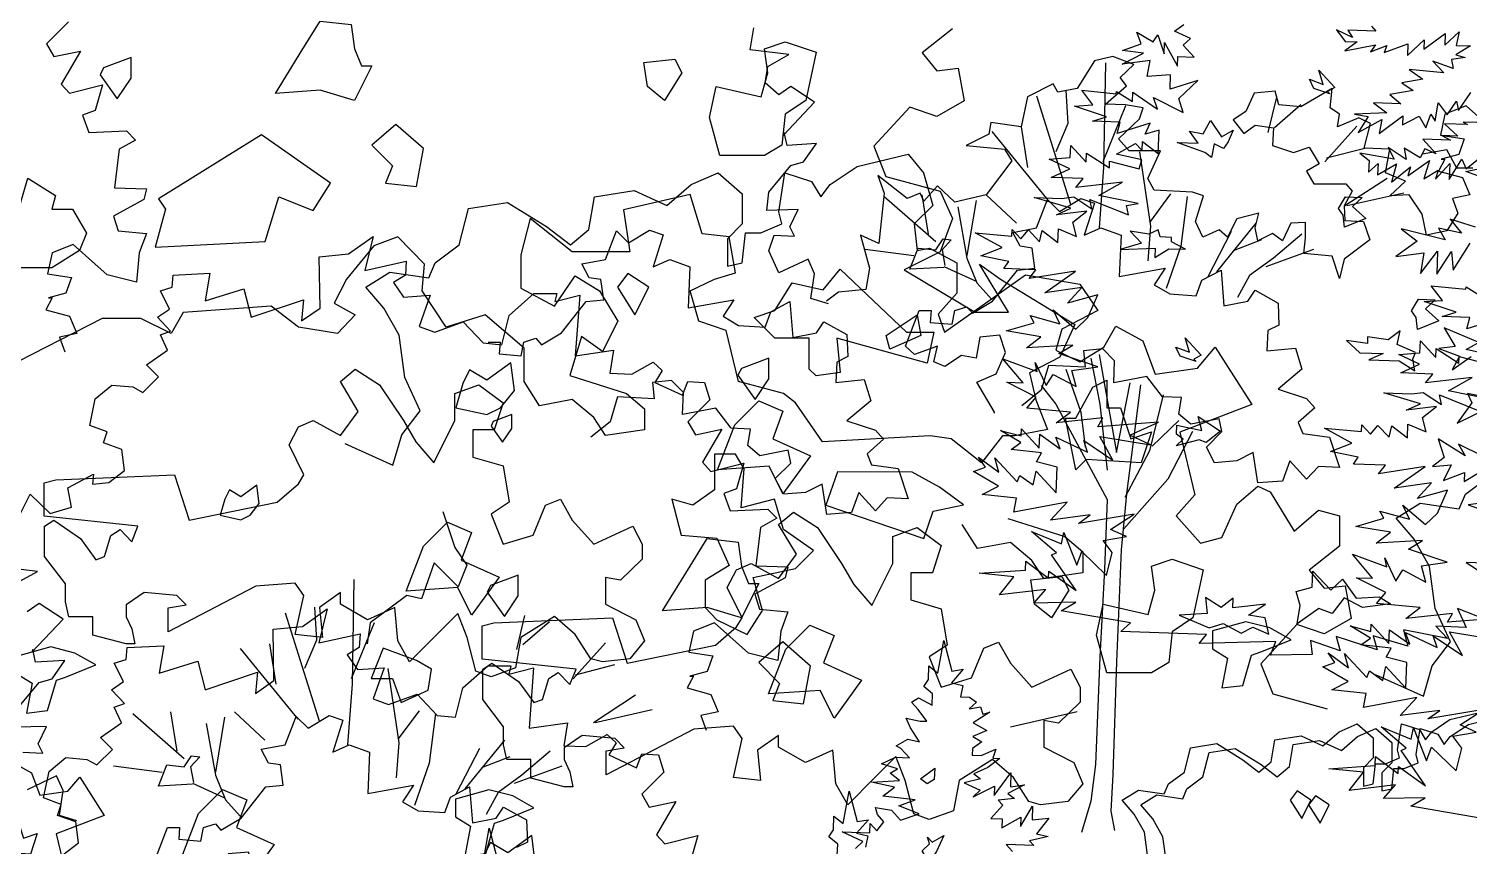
# Model space of a CAD drawing. Header units: inches. Extents: x 11.9 to 85.3, y 21.1 to 37.4.
# Drawn here: x 66.024 to 66.767, y 22.294 to 22.716 of the extents above; entities that cross this region are included whole.
import ezdxf

# ---------------------------------------------------------------- set-up
doc = ezdxf.new("R2010")
doc.units = ezdxf.units.IN
doc.header["$MEASUREMENT"] = 0
doc.layers.add('CAY', color=94, linetype='Continuous')
doc.layers.add('CAY-3', color=61, linetype='Continuous')

# ---------------------------------------------------------------- blocks, each defined once
blk = doc.blocks.new('A$C76451831')
at = {"layer": 'CAY'}
for p, q in [((1479.9, 1929.8), (1538.3, 1944)), ((1538.3, 1944), (1555.9, 1922.7)), ((1288.9, 1909.2), (1320.1, 1922.7)), ((1320.1, 1922.7), (1347.8, 1898.6)), ((1389.7, 1877.9), (1396.8, 1922.7)), ((1396.8, 1922.7), (1427.4, 1912.7)), ((1448.6, 1909.2), (1479.9, 1929.8)), ((1555.9, 1922.7), (1566.6, 1885)), ((1261.1, 1885), (1288.9, 1909.2)), ((1427.4, 1912.7), (1438, 1895)), ((1438, 1895), (1448.6, 1909.2)), ((1033, 1881.5), (1077.8, 1888.5)), ((1077.8, 1888.5), (1122.6, 1860.8)), ((1171.5, 1857.3), (1178, 1895)), ((1178, 1895), (1223.4, 1902.1)), ((1223.4, 1902.1), (1261.1, 1885)), ((1347.8, 1898.6), (1347.8, 1863.8)), ((1022.3, 1839.6), (1033, 1881.5)), ((1393.2, 1863.8), (1389.7, 1877.9)), ((1566.6, 1885), (1545.3, 1863.8)), ((1122.6, 1860.8), (1150.3, 1839.6)), ((1150.3, 1839.6), (1171.5, 1857.3)), ((1347.8, 1863.8), (1330.7, 1846.6)), ((1369, 1853.7), (1393.2, 1863.8)), ((1545.3, 1863.8), (1548.9, 1833.1)), ((994.6, 1818.9), (1022.3, 1839.6)), ((1330.7, 1846.6), (1330.7, 1815.4)), ((1347.8, 1818.9), (1351.4, 1853.7)), ((1351.4, 1853.7), (1369, 1853.7)), ((1548.9, 1833.1), (1563, 1836)), ((1563, 1836), (1594.3, 1818.9)), ((915, 1791.2), (942.7, 1808.3)), ((942.7, 1808.3), (987.6, 1801.8)), ((987.6, 1801.8), (994.6, 1818.9)), ((1330.7, 1815.4), (1347.8, 1818.9)), ((1580.1, 1739.3), (1673.3, 1805.4)), ((1594.3, 1818.9), (1594.3, 1784.1)), ((1673.3, 1805.4), (1735.8, 1794.7)), ((935.7, 1767), (915, 1791.2)), ((1735.8, 1794.7), (1756.4, 1764.1)), ((1594.3, 1784.1), (1573, 1759.9)), ((953.4, 1735.8), (935.7, 1767)), ((1573, 1759.9), (1580.1, 1739.3)), ((1756.4, 1764.1), (1715.1, 1742.8)), ((1715.1, 1742.8), (1708.1, 1718.6)), ((1763.5, 1722.2), (1777.1, 1746.4)), ((1777.1, 1746.4), (1808.3, 1729.3)), ((959.8, 1687.4), (953.4, 1735.8)), ((1735.8, 1705.1), (1763.5, 1722.2)), ((1808.3, 1729.3), (1822.5, 1690.9)), ((1870.8, 1698), (1891.4, 1722.2)), ((1891.4, 1722.2), (1933.3, 1656.1)), ((1708.1, 1718.6), (1735.8, 1705.1)), ((1822.5, 1690.9), (1870.8, 1698)), ((977.5, 1649), (959.8, 1687.4)), ((1933.3, 1656.1), (1850.8, 1624.3)), ((956.3, 1621.3), (977.5, 1649)), ((1850.8, 1624.3), (1867.9, 1552.3)), ((890.9, 1611.3), (946.3, 1586.5)), ((946.3, 1586.5), (956.3, 1621.3)), ((2179, 1553.2), (2206.7, 1573.9)), ((1916.2, 1541.7), (1940.4, 1562.3)), ((1940.4, 1562.3), (1954.5, 1555.8)), ((1867.9, 1552.3), (1846.6, 1528.1)), ((1899.1, 1503.3), (1916.2, 1541.7)), ((1954.5, 1555.8), (1982.2, 1510.4)), ((2099.4, 1525.5), (2127.1, 1542.6)), ((2127.1, 1542.6), (2171.9, 1536.1)), ((2171.9, 1536.1), (2179, 1553.2)), ((1846.6, 1528.1), (1874.3, 1496.9)), ((1982.2, 1510.4), (2010, 1534.6)), ((2010, 1534.6), (2034.1, 1528.1)), ((2034.1, 1528.1), (2034.1, 1493.3)), ((2120, 1501.3), (2099.4, 1525.5)), ((1874.3, 1496.9), (1899.1, 1503.3)), ((2034.1, 1493.3), (1999.3, 1465.6)), ((2137.7, 1470.1), (2120, 1501.3)), ((1999.3, 1465.6), (2016.4, 1445)), ((2144.2, 1421.7), (2137.7, 1470.1)), ((2016.4, 1445), (2040.6, 1447.9)), ((2040.6, 1447.9), (2047.7, 1410.1)), ((2047.7, 1410.1), (2016.4, 1392.5)), ((2161.9, 1383.3), (2144.2, 1421.7)), ((1985.2, 1403.1), (1943.9, 1358.2)), ((2016.4, 1392.5), (1985.2, 1403.1)), ((2140.7, 1355.6), (2161.9, 1383.3)), ((1943.9, 1358.2), (1957.5, 1323.4)), ((2075.2, 1345.6), (2130.6, 1320.8)), ((2130.6, 1320.8), (2140.7, 1355.6)), ((1957.5, 1323.4), (2020, 1306.3)), ((1732.8, 1302.8), (1656.2, 1285.1)), ((5943, 1269.4), (5949.7, 1306.8)), ((5949.7, 1306.8), (5958.9, 1271.5)), ((5931.9, 1262.1), (5932.4, 1277.9)), ((5932.4, 1277.9), (5943, 1269.4)), ((5926.6, 1254.1), (5931.9, 1262.1)), ((5972.1, 1273.8), (5958.5, 1258.4)), ((5958.5, 1258.4), (5971.5, 1255.2)), ((5958.9, 1271.5), (5972.1, 1273.8)), ((5936.7, 1245.6), (5926.6, 1254.1)), ((5936.3, 1232.4), (5936.7, 1245.6)), ((5971.5, 1255.2), (5968.8, 1242.2)), ((5968.8, 1242.2), (5979.2, 1241.8)), ((5979.2, 1241.8), (5987.1, 1236.1)), ((5912.4, 1236), (5920.7, 1241.1)), ((5920.2, 1227.6), (5912.4, 1236)), ((5930.2, 1214.1), (5920.2, 1227.6)), ((5920.7, 1241.1), (5936.3, 1232.4)), ((5987.1, 1236.1), (5978.7, 1228.2)), ((5978.7, 1228.2), (5991.9, 1230.5)), ((5991.9, 1230.5), (5994.4, 1222.3)), ((5192.6, 1187), (5205.3, 1219.7)), ((5205.3, 1219.7), (5219, 1206)), ((5219, 1206), (5243.2, 1220.8)), ((5243.2, 1220.8), (5259.1, 1215.5)), ((5259.1, 1215.5), (5247.5, 1178.6)), ((5906.3, 1217.6), (5922.5, 1214.3)), ((5911.3, 1206.6), (5906.3, 1217.6)), ((5922.5, 1214.3), (5930.2, 1214.1)), ((6002.6, 1224.7), (5983.6, 1212.2)), ((5983.6, 1212.2), (5999.1, 1203.5)), ((5994.4, 1222.3), (6002.6, 1224.7)), ((5894.8, 1185.8), (5908.2, 1193.5)), ((5908.2, 1193.5), (5921.6, 1190.3)), ((5921.6, 1190.3), (5911.3, 1206.6)), ((5999.1, 1203.5), (5983, 1196.4)), ((5983, 1196.4), (5993.3, 1190.6)), ((5165.2, 1181.8), (5192.6, 1187)), ((5173.6, 1165.9), (5165.2, 1181.8)), ((5247.5, 1178.6), (5266.4, 1187)), ((5266.4, 1187), (5289.7, 1178.6)), ((5289.7, 1178.6), (5287.5, 1131.1)), ((5900.1, 1182.9), (5894.8, 1185.8)), ((5910.1, 1172.2), (5900.1, 1182.9)), ((5982.6, 1182.8), (5982.3, 1175.1)), ((5993.3, 1190.6), (5982.6, 1182.8)), ((5992.7, 1174.7), (6009.3, 1181.8)), ((6009.3, 1181.8), (6006.2, 1171.5)), ((4880.4, 1166.1), (4901.2, 1154.7)), ((5187.3, 1163.8), (5173.6, 1165.9)), ((5190.5, 1140.6), (5187.3, 1163.8)), ((5878.2, 1165.1), (5894.3, 1172.7)), ((5896.6, 1159.5), (5878.2, 1165.1)), ((5888.2, 1154.3), (5896.6, 1159.5)), ((5894.3, 1172.7), (5910.1, 1172.2)), ((5982.3, 1175.1), (5992.7, 1174.7)), ((6000.4, 1160.8), (5984.3, 1153.7)), ((6013.9, 1171.3), (6000.4, 1160.8)), ((6006.2, 1171.5), (6013.9, 1171.3)), ((4901.2, 1154.7), (4910.7, 1129.1)), ((4942.9, 1133.8), (4956.7, 1149.9)), ((4956.7, 1149.9), (4984.6, 1105.9)), ((5866.6, 1144.2), (5898.8, 1145.8)), ((5893.1, 1138.3), (5866.6, 1144.2)), ((5898.8, 1145.8), (5888.2, 1154.3)), ((5991.8, 1148), (5973, 1143.2)), ((5973, 1143.2), (5991.3, 1134.9)), ((5984.3, 1153.7), (5991.8, 1148)), ((6007.4, 1128.9), (6026.9, 1154.9)), ((6026.9, 1154.9), (6026.3, 1138.6)), ((4910.7, 1129.1), (4942.9, 1133.8)), ((5142, 1102.7), (5170.5, 1138.5)), ((5170.5, 1138.5), (5190.5, 1140.6)), ((5287.5, 1131.1), (5340.3, 1140.6)), ((5340.3, 1140.6), (5327.6, 1121.6)), ((5376.1, 1109), (5382.5, 1126.9)), ((5382.5, 1126.9), (5404.6, 1138.5)), ((5404.6, 1138.5), (5407.8, 1097.4)), ((5879.6, 1127.9), (5893.1, 1138.3)), ((5916.6, 1123.9), (5879.6, 1127.9)), ((5983.3, 1127), (6007.8, 1139.3)), ((5991.3, 1134.9), (5983.3, 1127)), ((6007.8, 1139.3), (6007.4, 1128.9)), ((6042.3, 1140.8), (6023.3, 1131)), ((6023.3, 1131), (6030.9, 1125.3)), ((6026.3, 1138.6), (6042.3, 1140.8)), ((5327.6, 1121.6), (5345.5, 1111.1)), ((5345.5, 1111.1), (5376.1, 1109)), ((5435.2, 1102.7), (5443.6, 1115.3)), ((5443.6, 1115.3), (5470, 1100.6)), ((5871, 1115), (5889.4, 1111.7)), ((5873.4, 1106.8), (5871, 1115)), ((5889.4, 1111.7), (5899.9, 1100.4)), ((5897.8, 1116.8), (5916.6, 1123.9)), ((5921.5, 1107.8), (5897.8, 1116.8)), ((6017.4, 1117.6), (6003.8, 1102.2)), ((6030.9, 1125.3), (6012.2, 1123.3)), ((6012.2, 1123.3), (6017.4, 1117.6)), ((6037.9, 1092.9), (6051.8, 1116.4)), ((6051.8, 1116.4), (6051.3, 1100.6)), ((4984.6, 1105.9), (4929.6, 1084.7)), ((5098.8, 1092.1), (5112.5, 1096.3)), ((5112.5, 1096.3), (5118.8, 1089)), ((5118.8, 1089), (5142, 1102.7)), ((5407.8, 1097.4), (5435.2, 1102.7)), ((5470, 1100.6), (5471.1, 1075.2)), ((5864.5, 1085.8), (5864.9, 1096.7)), ((5864.9, 1096.7), (5872.8, 1088.2)), ((5872.8, 1088.2), (5880.8, 1098.4)), ((5880.8, 1098.4), (5873.4, 1106.8)), ((5899.9, 1100.4), (5921.5, 1107.8)), ((6003.8, 1102.2), (6016.9, 1101.8)), ((6016.5, 1091.4), (6038.3, 1103.8)), ((6016.9, 1101.8), (6016.5, 1091.4)), ((6038.3, 1103.8), (6037.9, 1092.9)), ((6051.3, 1100.6), (6070.4, 1102.6)), ((6070.4, 1102.6), (6056.2, 1084.5)), ((4929.6, 1084.7), (4941, 1036.7)), ((5057.6, 1092.1), (5071.3, 1092.1)), ((5071.3, 1092.1), (5070.3, 1078.4)), ((5070.3, 1078.4), (5095.6, 1076.3)), ((5095.6, 1076.3), (5098.8, 1092.1)), ((5420.6, 1053.6), (5427.3, 1091)), ((5427.3, 1091), (5436.5, 1055.8)), ((5856.5, 1075.7), (5832.8, 1086.9)), ((5832.8, 1086.9), (5864.5, 1085.8)), ((6069.6, 1081.4), (6048.2, 1076.7)), ((6048.2, 1076.7), (6053, 1071.1)), ((6056.2, 1084.5), (6069.6, 1081.4)), ((5471.1, 1075.2), (5458.4, 1068.9)), ((5848, 1067.8), (5856.5, 1075.7)), ((6053, 1071.1), (6021.3, 1072.2)), ((6021.3, 1072.2), (6028.7, 1064.2)), ((4342.7, 701.7), (4314.8, 696.9)), ((4354.1, 680.8), (4342.7, 701.7)), ((4372.6, 680.8), (4354.1, 680.8)), ((3915.1, 501.1), (3898, 463.3)), ((3898, 463.3), (3863.2, 445.6)), ((3863.2, 445.6), (3870.3, 414.4)), ((3870.3, 414.4), (3883.8, 380.2)), ((3831.9, 373.1), (3807.8, 341.8)), ((3846.1, 373.1), (3831.9, 373.1)), ((3883.8, 380.2), (3846.1, 373.1))]:
    blk.add_line(p, q, dxfattribs=at)
for points in [[(4943.7, 2018.4), (4918.4, 1993.1), (4926.9, 1978.3), (4957.4, 1984.6), (4935.3, 1946.7), (4944.8, 1936.1), (4982.8, 1945.6), (4974.3, 1916.1), (4959.6, 1910.8), (4966.9, 1890.8), (5010.2, 1892.9), (5020.7, 1882.3), (5001.7, 1871.8), (4996.5, 1827.5), (5033.4, 1826.4), (5030.2, 1813.8), (4995.4, 1794.8), (5000.7, 1777.9), (5033.4, 1774.7), (5024.9, 1752.6), (5021.8, 1718.9), (4988, 1727.3), (4949, 1762.1), (4924.8, 1752.6), (4919.5, 1728.3), (4946.9, 1724.1), (4940.6, 1706.2), (4920.5, 1700.9), (4924.8, 1700.9), (4917.4, 1687.2), (4944.8, 1679.8), (4953.2, 1659.8), (4933.2, 1655.6), (4939.5, 1638.7)], [(4953.2, 1099.5), (4933.2, 1105.8), (4937.4, 1134.3), (4930, 1151.2), (4896.3, 1135.4)], [(4891, 1178.6), (4914.2, 1177.5), (4908.9, 1188.1), (4918.4, 1208.1), (4882.5, 1207.1)], [(4884.7, 1228.2), (4910, 1258.8), (4924.7, 1263), (4939.5, 1284.1), (4905.7, 1282), (4902.6, 1296.7), (4901.5, 1293.6), (4937.4, 1331.5), (4910, 1349.5), (4896.3, 1340)], [(4883.6, 1372.7), (4907.9, 1386.4), (4863.6, 1391.6)], [(4886.8, 1449.7), (4899.4, 1475), (4922.6, 1452.8), (4946.9, 1460.2), (4942.7, 1482.3), (4972.2, 1498.2), (4971.1, 1486.6), (4990.1, 1488.7), (5008, 1502.4), (5004.9, 1526.6), (4983.8, 1534), (4988, 1546.7), (4968, 1554.1), (4974.3, 1584.7), (4993.3, 1600.5), (5017.5, 1598.4), (5029.1, 1592), (5047.1, 1610), (5033.4, 1623.7), (5057.6, 1640.6), (5049.2, 1658.5), (5060.8, 1662.7), (5046, 1678.5), (5059.7, 1688), (5049.2, 1709.1), (5062.9, 1713.3), (5063.9, 1727), (5106.1, 1729.1), (5100.9, 1697.5), (5145.2, 1711.2), (5153.6, 1678.5), (5213.7, 1698.6), (5211.6, 1674.3), (5232.7, 1689.1), (5231.6, 1748.1), (5265.4, 1751.3), (5293.9, 1771.3), (5284.4, 1732.3), (5331.8, 1742.9), (5330.8, 1727), (5317.1, 1718.6), (5328.7, 1701.7), (5359.3, 1703.8), (5346.6, 1668), (5364.5, 1661.6), (5397.2, 1673.2), (5420.4, 1649), (5441.5, 1646.9), (5450, 1680.6), (5478.4, 1705.9), (5504.8, 1705.9), (5502.7, 1696.5), (5531.2, 1703.8), (5525.9, 1634.2), (5570.2, 1640.6), (5566, 1614.2), (5591.3, 1613.1), (5615.5, 1626.8), (5626.1, 1617.3), (5617.7, 1603.6), (5649.3, 1588.9), (5655.6, 1604.7), (5674.6, 1603.6), (5680.9, 1583.6), (5655.6, 1558.3), (5664.1, 1543.5), (5694.7, 1549.8), (5672.5, 1511.9), (5682, 1501.3), (5720, 1510.8), (5711.5, 1481.3), (5696.8, 1476), (5704.1, 1456), (5747.4, 1458.1), (5757.9, 1447.5), (5738.9, 1437), (5733.7, 1392.7), (5770.6, 1391.6), (5767.4, 1379), (5732.6, 1360), (5737.9, 1343.1), (5770.6, 1340), (5762.2, 1317.8), (5759, 1284.1), (5725.2, 1292.5), (5686.2, 1327.3), (5662, 1317.8), (5656.7, 1293.6), (5684.1, 1289.3), (5677.8, 1271.4), (5657.7, 1266.1), (5662, 1266.1), (5654.6, 1252.4), (5682, 1245), (5690.4, 1225), (5670.4, 1220.8), (5676.7, 1203.9)], [(530, 749.3), (509.9, 755.6), (514.2, 784.1), (506.8, 800.9), (473, 785.1), (461.4, 810.4), (467.7, 828.4), (490.9, 827.3), (485.7, 837.9), (495.2, 857.9), (459.3, 856.8), (461.4, 877.9), (486.7, 908.5), (501.5, 912.7), (516.3, 933.8), (482.5, 931.7), (479.3, 946.5), (478.3, 943.3), (514.2, 981.3), (486.7, 999.2), (473, 989.7), (457.2, 1003.4), (460.4, 1022.4), (484.6, 1036.1), (440.3, 1041.4), (444.5, 1066.7)], [(566.9, 1138.4), (584.8, 1152.1), (581.7, 1176.4), (560.6, 1183.8), (564.8, 1196.4), (544.7, 1203.8), (551.1, 1234.4), (570.1, 1250.2), (594.3, 1248.1), (605.9, 1241.8), (623.8, 1259.7), (610.1, 1273.4), (634.4, 1290.3), (625.9, 1308.2), (637.6, 1312.5), (622.8, 1328.3), (636.5, 1337.8), (625.9, 1358.9), (639.7, 1363.1), (640.7, 1376.8), (682.9, 1378.9), (677.6, 1347.3), (721.9, 1361), (730.4, 1328.3), (790.5, 1348.3), (788.4, 1324.1), (809.5, 1338.8), (808.4, 1397.9), (842.2, 1401.1), (870.6, 1421.1), (861.1, 1382.1), (908.6, 1392.6), (907.6, 1376.8), (893.8, 1368.4), (905.4, 1351.5), (936, 1353.6), (923.4, 1317.7), (941.3, 1311.4), (974, 1323), (997.2, 1298.7), (1018.3, 1296.6), (1026.7, 1330.4), (1055.2, 1355.7), (1081.6, 1355.7), (1079.5, 1346.2), (1107.9, 1353.6), (1102.7, 1284), (1147, 1290.3), (1142.7, 1263.9), (1168.1, 1262.9), (1192.3, 1276.6), (1202.9, 1267.1), (1194.4, 1253.4), (1226.1, 1238.6), (1232.4, 1254.5), (1251.4, 1253.4), (1257.7, 1233.4), (1232.4, 1208), (1240.8, 1193.3), (1271.4, 1199.6), (1249.3, 1161.6), (1258.8, 1151.1), (1296.7, 1160.6), (1288.3, 1131.1)], [(1302, 942.3), (1263, 977.1), (1238.7, 967.6), (1233.4, 943.3), (1260.9, 939.1), (1254.5, 921.2), (1234.5, 915.9), (1238.7, 915.9), (1231.3, 902.2), (1258.8, 894.8), (1267.2, 874.8), (1247.2, 870.5), (1253.5, 853.7)], [(5271.7, 1376.9), (5269.6, 1256.6), (5264.3, 1187)], [(5226.4, 1345.2), (5228.5, 1307.3), (5214.8, 1274.6)], [(5192.6, 1338.9), (5231.6, 1214.5)], [(5294.9, 1327.3), (5268.6, 1263)], [(5467.9, 1335.7), (5458.4, 1296.7)], [(5496.4, 1328.4), (5465.8, 1302)], [(1835.6, 1126.7), (1831.3, 1159), (1819.5, 1179.8), (1805.7, 1196), (1824.2, 1207.4), (1854.1, 1203), (1858.8, 1214.4), (1877.3, 1228.2), (1884.3, 1256.1), (1914.2, 1260.8), (1944.1, 1242.4), (1962.6, 1228.2), (1976.7, 1240), (1981, 1265.2), (2011.3, 1269.9), (2036.5, 1258.5), (2054.9, 1274.6), (2075.8, 1283.7), (2094.3, 1267.5), (2094.3, 1244.3), (2082.9, 1232.9), (2082.9, 1212.1), (2094.3, 1214.4), (2096.6, 1237.6), (2108.4, 1237.6), (2124.5, 1244.3), (2122.2, 1253.8), (2126.9, 1283.7), (2147.3, 1277), (2154.4, 1265.2), (2161.5, 1274.6), (2182.3, 1288.4), (2221.2, 1297.8)], [(5140.9, 1297.8), (5207.4, 1216.6)], [(5174.7, 1303.1), (5182.1, 1256.6)], [(5560.7, 1304.1), (5523.8, 1263)], [(5571.3, 1278.8), (5525.9, 1267.2)], [(5310.7, 1274.6), (5323.4, 1189.1), (5320.2, 1149.1)], [(5595.5, 1244), (5547, 1212.3)], [(5346.6, 1226.1), (5322.3, 1193.4)], [(5614.5, 1227.1), (5549.1, 1212.3)], [(1279.1, 158.1), (1199.4, 171.8), (1216.1, 181.6), (1168, 180.6), (1181.7, 196.4), (1128.5, 190.1), (1145, 210.9), (1105.3, 215), (1158.5, 218.6), (1158.8, 229), (1184.9, 209.5), (1185.2, 217.6), (1216.5, 195.2), (1188.5, 236.1), (1194, 238.6), (1165.5, 263.2), (1199.8, 248.8), (1202.6, 261.9), (1217.6, 224.2), (1223.1, 239.9), (1251.6, 212.6), (1257.9, 238.7), (1247.6, 252.6), (1274.4, 257.1), (1256.2, 265.5), (1283.5, 283.1), (1219.2, 272.2), (1232.7, 282.1), (1187.2, 276), (1206.5, 296.7), (1144.9, 285.2), (1148.2, 301.4), (1108.5, 305.5), (1127.4, 315.3), (1098.5, 332.2), (1112.3, 337.1), (1104.5, 348.3), (1127.9, 331.1), (1123.1, 347.6), (1148.9, 320), (1151.8, 327.6), (1167.3, 316.6), (1170.6, 332.4), (1193.7, 307.5), (1194.8, 337), (1171, 343.2), (1176.8, 353.5), (1142, 357.4), (1153.2, 365.2), (1129.6, 379.1), (1153.4, 372.9), (1153.7, 381), (1174.2, 359), (1174.8, 374.8), (1198.2, 358.2), (1193.2, 371.5), (1229.8, 354.3), (1225.3, 367.6), (1258.9, 345.2), (1244, 372.4), (1302.2, 362.7)], [(1311.2, 388.7), (1241.7, 383.4), (1247.5, 393.6), (1193.8, 387.8), (1210.1, 400.4), (1160, 404.8), (1170.8, 417.6), (1137, 434.6), (1155.6, 434), (1132.5, 461.5), (1171.9, 447), (1169.5, 457.5), (1182.2, 430.8), (1190.3, 443.7), (1216.6, 429.6), (1211.8, 448.3), (1241.4, 452.3), (1196.6, 467.5), (1212.8, 477.3), (1159.7, 474.2), (1176, 486.8), (1136.3, 493.6), (1168.4, 502.9), (1163.7, 511.2), (1197.8, 501.9), (1190.2, 518), (1216.2, 495.8), (1230.2, 508.9), (1241.6, 535.3), (1206.8, 525.6), (1223.3, 543.6), (1180.5, 537.4), (1215.8, 562.4), (1162.5, 553.9), (1170.5, 564), (1133.4, 565.3), (1139.1, 573.3), (1107.2, 579.8), (1131.5, 589.4), (1100.4, 606.4), (1142.9, 602.6), (1143.1, 610.3), (1153.2, 599.5), (1161.7, 609.7), (1174.4, 596.1), (1177.5, 609.1), (1195.6, 595.3), (1196.2, 611.2), (1217.2, 602.3), (1212.8, 618.8), (1229.1, 631.3), (1194, 627.1), (1210.6, 634.7), (1168.4, 647.1), (1200.1, 646), (1213.8, 647.7), (1234.6, 633.9), (1232.3, 644.8), (1276.9, 627)], [(1287.8, 640.2), (1242.8, 649.4), (1270.1, 664.8), (1216.4, 658.5), (1224.9, 668.7), (1187.8, 670), (1209.5, 680.1), (1185.8, 691.3), (1209.9, 693.2), (1210.4, 706.8), (1228.3, 687.6), (1228.7, 698), (1254.8, 681.2), (1255.1, 688.9), (1289.2, 680)], [(1292.3, 690.3), (1263.1, 696.8), (1284.8, 709.2)], [(1301.9, 732.6), (1263.9, 720.8), (1267.1, 733.8), (1235.4, 734.9), (1251.4, 739.8), (1214.7, 752), (1236, 753.5), (1223, 770.3), (1262.8, 766.2), (1262.9, 768.9), (1281.5, 757.4)], [(1286.2, 893.2), (1262.5, 901.7), (1284, 906.4)], [(1457, 1137.5), (1457.5, 1150.6), (1447.3, 1159.1), (1452.6, 1167.1), (1453.1, 1182.9), (1463.7, 1174.4), (1470.5, 1211.8), (1479.7, 1176.6), (1492.9, 1178.8), (1479.2, 1163.4), (1492.2, 1160.3), (1489.5, 1147.2)], [(4256, 843.9), (4261.2, 838.3), (4229.1, 839.4), (4234.2, 831), (4215.9, 839.8), (4225.9, 826.3), (4239.5, 825.9), (4225.5, 815.5), (4260.6, 822.4), (4254.9, 814.4), (4273.8, 821.9), (4270.8, 813.9), (4297.8, 823.8), (4297.4, 810.2), (4316.6, 828.2), (4316.2, 817.7), (4340.9, 835.5), (4340.4, 822.3), (4356.8, 837.6), (4353.5, 821.9), (4369.8, 821.3), (4353.1, 811), (4363.9, 807.9), (4348, 805.8), (4349.9, 795.3), (4326.6, 803.8), (4339.3, 790.2), (4299.5, 794.3), (4315, 782.9), (4290.8, 778.7), (4304.1, 770.1), (4277.2, 765.6), (4290, 754.7), (4258.3, 755.8), (4273.8, 744.4), (4236.6, 743), (4252.3, 740.2), (4240.8, 721.6), (4268.1, 736.9), (4264.8, 720.7), (4292.2, 741.1), (4291.9, 730.6), (4310.8, 740.4), (4318.5, 727), (4324.5, 742.7), (4329.2, 734.8), (4332.6, 756), (4343, 742), (4354, 757.9), (4356.3, 747), (4370.2, 767.8)], [(4377.2, 733.1), (4361.3, 733.7), (4366.6, 730.8), (4339.9, 731.7), (4355.3, 717.6), (4336.8, 718.2), (4347, 712.9), (4315.3, 714), (4330.6, 697.1), (4317.6, 703), (4311.9, 692.8), (4293.7, 703.8), (4295.9, 690.6), (4275.1, 704.5), (4282.3, 691.1), (4242.7, 697.9), (4253.3, 689.4), (4252.8, 676.3), (4263.6, 686.3), (4263.1, 673.2), (4284.9, 685.6), (4279.1, 664.5), (4301.1, 682.3), (4298, 672), (4322.6, 689.7), (4316.4, 668.6), (4332.6, 678.5), (4329.6, 668.1), (4346.1, 686.1), (4345.4, 667.6), (4359.8, 691.1), (4364.9, 680), (4381.2, 693.1)], [(4375.7, 613), (4346.5, 622.2), (4359.6, 605.9), (4333, 611.8), (4340.7, 598.4), (4290.4, 611), (4308.5, 596.8), (4283.9, 579.1), (4316.2, 583.4), (4312.6, 559.5), (4332.1, 585.5), (4331.2, 558.8), (4348, 585), (4349.9, 563.6), (4369.6, 594.7)], [(4381.4, 479.5), (4339.5, 497.3), (4352.3, 475.6), (4333.6, 473.5), (4357.4, 464.5), (4348.7, 449), (4370.5, 464.1)], [(4398.2, 415), (4366.3, 421.6), (4371.3, 411), (4354.7, 387.5), (4389.7, 404.9)], [(4385, 349.3), (4356.1, 363.5), (4363.8, 350.1), (4332.7, 369.7), (4339.7, 348.2), (4326.2, 337.8), (4347.6, 339.7), (4338.8, 321.5), (4363.1, 331), (4362.7, 320.6), (4379, 330.5)], [(4399.1, 298), (4367.2, 293.7), (4391, 285.2)], [(4407.5, 225.7), (4364.9, 227.2), (4377.8, 219)], [(4399.6, 157), (4354.9, 174.5), (4365, 152.8), (4330.2, 154), (4343.3, 140), (4292.9, 149.9), (4297.7, 131.1), (4258.2, 142.9), (4262.6, 126.9), (4215.6, 142.2), (4220, 125.7), (4186, 137.8), (4188.1, 121.8), (4140.1, 120.8), (4146.1, 136.4), (4058.1, 134.1), (4066.6, 144.6), (3967.9, 148.1), (3979.1, 158.1), (3899.4, 171.8), (3916.1, 181.6), (3868, 180.6), (3881.7, 196.4), (3828.5, 190.1), (3845, 210.9), (3805.3, 215), (3858.5, 218.6), (3858.8, 229), (3884.9, 209.5), (3885.2, 217.6), (3916.5, 195.2), (3888.5, 236.1), (3894, 238.6), (3865.5, 263.2), (3899.8, 248.8), (3902.6, 261.9), (3917.6, 224.2), (3923.1, 239.9), (3951.6, 212.6), (3957.9, 238.7), (3947.6, 252.6), (3974.4, 257.1), (3956.2, 265.5), (3983.5, 283.1), (3919.2, 272.2), (3932.7, 282.1), (3887.2, 276), (3906.5, 296.7), (3844.9, 285.2), (3848.2, 301.4), (3808.5, 305.5), (3827.4, 315.3), (3798.5, 332.2), (3812.3, 337.1), (3804.5, 348.3), (3827.9, 331.1), (3823.1, 347.6), (3848.9, 320), (3851.8, 327.6), (3867.3, 316.6), (3870.6, 332.4), (3893.7, 307.5), (3894.8, 337), (3871, 343.2), (3876.8, 353.5), (3842, 357.4), (3853.2, 365.2), (3829.6, 379.1), (3853.4, 372.9), (3853.7, 381), (3874.2, 359), (3874.8, 374.8), (3898.2, 358.2), (3893.2, 371.5), (3929.8, 354.3), (3925.3, 367.6), (3958.9, 345.2), (3944, 372.4), (4002.2, 362.7), (3978.5, 373.9), (4011.2, 388.7), (3941.7, 383.4), (3947.5, 393.6), (3893.8, 387.8), (3910.1, 400.4), (3860, 404.8), (3870.8, 417.6), (3837, 434.6), (3855.6, 434), (3832.5, 461.5), (3871.9, 447), (3869.5, 457.5), (3882.2, 430.8), (3890.3, 443.7), (3916.6, 429.6), (3911.8, 448.3), (3941.4, 452.3), (3896.6, 467.5), (3912.8, 477.3), (3859.7, 474.2), (3876, 486.8), (3836.3, 493.6), (3868.4, 502.9), (3863.7, 511.2), (3897.8, 501.9), (3890.2, 518), (3916.2, 495.8), (3930.2, 508.9), (3941.6, 535.3), (3906.8, 525.6), (3923.3, 543.6), (3880.5, 537.4), (3915.8, 562.4), (3862.5, 553.9), (3870.5, 564), (3833.4, 565.3), (3839.1, 573.3), (3807.2, 579.8), (3831.5, 589.4), (3800.4, 606.4), (3842.9, 602.6), (3843.1, 610.3), (3853.2, 599.5), (3861.7, 609.7), (3874.4, 596.1), (3877.5, 609.1), (3895.6, 595.3), (3896.2, 611.2), (3917.2, 602.3), (3912.8, 618.8), (3929.1, 631.3), (3894, 627.1), (3910.6, 634.7), (3868.4, 647.1), (3900.1, 646), (3913.8, 647.7), (3934.6, 633.9), (3932.3, 644.8), (3976.9, 627), (3974.6, 637.9), (3987.8, 640.2), (3942.8, 649.4), (3970.1, 664.8), (3916.4, 658.5), (3924.9, 668.7), (3887.8, 670), (3909.5, 680.1), (3885.8, 691.3), (3909.9, 693.2), (3910.4, 706.8), (3928.3, 687.6), (3928.7, 698), (3954.8, 681.2), (3955.1, 688.9), (3989.2, 680), (3992.3, 690.3), (3963.1, 696.8), (3984.8, 709.2), (3992.7, 701.2), (3993, 711.6), (4011.1, 697.8), (4012.1, 724.6), (3996, 719.7), (4001.9, 732.6), (3963.9, 720.8), (3967.1, 733.8), (3935.4, 734.9), (3951.4, 739.8), (3914.7, 752), (3936, 753.5), (3923, 770.3), (3962.8, 766.2), (3962.9, 768.9), (3981.5, 757.4), (3981.9, 768.2), (4010.2, 748.6), (4005.7, 761.9), (4039.5, 744.9), (4034.6, 760.9), (4056.7, 781.5), (4024.6, 771.7), (4025.2, 788), (3998.4, 786.2), (4001.7, 804.7), (3969.4, 800.4), (3993.9, 813.1), (3970, 816.2), (3991.5, 823.6), (3986.5, 837), (4005.2, 825.9), (4010.4, 833.9), (4017.9, 812.3), (4018.3, 825.4), (4033.2, 798.2), (4033.6, 809), (4052.2, 808.4), (4039.5, 822), (4047.9, 829.8), (4029.6, 838.2), (4040.3, 846)], [(5017.5, 1222.9), (5076.6, 1171.2)], [(5060.8, 1225), (5068.2, 1179.7)], [(5101.9, 1211.3), (5112.5, 1152.2), (5124.1, 1123.8), (5140.9, 1104.8)], [(5123, 1218.7), (5112.5, 1155.4)], [(5134.6, 1225), (5169.4, 1192.3)], [(5365.6, 1222.9), (5358.2, 1165.9), (5341.3, 1117.4)], [(5444.7, 1192.3), (5399.3, 1136.4)], [(5416.2, 1182.8), (5388.8, 1130.1)], [(5497.4, 1179.7), (5464.7, 1152.2), (5437.3, 1132.2), (5423.6, 1106.9)], [(4995.4, 1162.8), (5051.3, 1155.4)], [(5086.1, 1141.7), (5047.1, 1139.6), (5056.6, 1163.8), (5076.6, 1161.7), (5085, 1174.4), (5094.5, 1173.3), (5084, 1161.7), (5087.2, 1143.8)], [(5451, 1173.3), (5418.3, 1160.7)], [(5456.3, 1142.7), (5511.1, 1162.8)], [(5086.1, 1142.7), (5123, 1125.9)], [(5144.1, 974), (5144.1, 975), (5124.1, 1009.8), (5146.2, 1019.3), (5156.8, 1043.6), (5150.4, 1063.6), (5127.2, 1061.5), (5123, 1037.3), (5106.1, 1040.4), (5087.2, 1027.8), (5074.5, 1033.1), (5078.7, 1051), (5052.3, 1041.5), (5041.8, 1051), (5057.6, 1092.1)], [(1253.5, 853.7), (1240.8, 833.6), (1217.6, 828.4), (1212.4, 852.6), (1197.6, 874.8), (1175.4, 873.7), (1193.4, 890.6), (1170.2, 900.1), (1175.4, 927.5), (1145.9, 928.6), (1153.3, 957), (1139.6, 963.4), (1115.3, 952.8), (1117.4, 967.6), (1106.9, 975), (1109, 997.1), (1073.1, 976), (1047.8, 978.1), (1043.6, 993.9), (1019.3, 991.8), (1009.9, 970.7), (995.1, 961.2), (1007.7, 945.4), (1020.4, 954.9), (1041.5, 951.8), (1040.4, 931.7), (1064.7, 923.3), (1082.6, 929.6), (1094.2, 910.6), (1079.5, 902.2), (1087.9, 887.4), (1124.8, 887.4), (1132.2, 879), (1122.7, 862.1), (1123.8, 845.2), (1144.9, 844.2), (1152.2, 823.1), (1122.7, 800.9), (1117.4, 778.8), (1109, 804.1), (1076.3, 807.3), (1078.4, 825.2), (1078.4, 843.1), (1061.5, 842.1), (1052, 822), (1040.4, 830.5), (1023.6, 822), (1020.4, 836.8), (1024.6, 853.7), (999.3, 847.3), (988.8, 826.2), (979.3, 834.7), (960.3, 826.2), (951.8, 844.2), (961.3, 873.7), (948.7, 877.9), (904.4, 880), (897, 893.7), (911.8, 925.4), (875.9, 925.4), (863.3, 939.1), (887.5, 962.3), (891.7, 975), (871.7, 978.1), (848.5, 979.2), (872.7, 1000.3), (865.4, 1009.8), (881.2, 1024.5), (856.9, 1034), (835.8, 1028.7), (815.8, 997.1), (793.6, 992.9), (788.4, 1002.4), (758.8, 987.6), (751.5, 952.8), (716.7, 958.1), (714.5, 944.4), (688.2, 931.7), (732.5, 927.5), (740.9, 913.8), (711.4, 874.8), (675.5, 866.3), (655.5, 885.3), (639.7, 867.4), (635.4, 876.9), (620.7, 870.5), (586.9, 896.9), (594.3, 876.9), (588, 818.9), (566.9, 828.4), (577.4, 790.4), (573.2, 766.1), (541.6, 763), (527.9, 752.4)], [(848.5, 1026.6), (846.4, 906.4), (841.1, 836.8)], [(803.1, 995), (805.2, 957), (791.5, 924.3)], [(769.4, 988.7), (808.4, 864.2)], [(871.7, 977.1), (845.3, 912.7)], [(1044.7, 985.5), (1035.2, 946.5)], [(1073.1, 978.1), (1042.6, 951.8)], [(717.7, 947.5), (784.2, 866.3)], [(751.5, 952.8), (758.8, 906.4)], [(1137.5, 953.9), (1100.6, 912.7)], [(1148, 928.6), (1102.7, 917)], [(887.5, 924.3), (900.2, 838.9), (897, 798.8)], [(1172.3, 893.7), (1123.8, 862.1)], [(594.3, 872.7), (653.4, 821)], [(634.4, 741.9), (648.1, 741.9), (647, 728.2), (672.4, 726.1), (675.5, 741.9), (689.2, 746.1), (695.6, 738.7), (718.8, 752.4), (747.2, 788.3), (767.3, 790.4), (764.1, 813.6), (750.4, 815.7), (742, 831.5), (769.4, 836.8), (782, 869.5), (795.8, 855.8), (820, 870.5), (835.8, 865.3), (824.2, 828.4), (843.2, 836.8), (866.4, 828.4), (864.3, 780.9), (917, 790.4), (904.4, 771.4), (922.3, 760.9), (952.9, 758.7), (959.2, 776.7), (981.4, 788.3), (984.5, 747.1), (1012, 752.4), (1020.4, 765.1), (1046.8, 750.3), (1047.8, 725), (1035.2, 718.7), (1034.1, 695.5), (1066.8, 698.6), (1074.2, 674.4), (1046.8, 651.2), (1079.5, 640.6), (1089, 630.1), (1070, 613.2), (1075.2, 600.5), (1105.8, 596.3), (1117.4, 561.5), (1093.2, 562.6), (1079.5, 547.8), (1060.5, 568.9), (1052, 545.7), (1023.6, 543.6), (1018.3, 578.4), (999.3, 568.9), (974, 566.8), (964.5, 584.7), (982.4, 602.7), (979.3, 617.4), (946.6, 611.1), (932.9, 622.7), (936, 641.7), (913.9, 642.7), (895.9, 665.9), (858, 658.6), (859, 683.9), (845.3, 697.6), (823.2, 695.5), (825.3, 676.5), (783.1, 678.6), (774.7, 650.1), (752.5, 632.2)], [(637.6, 874.8), (644.9, 829.4)], [(678.7, 861.1), (689.2, 802), (700.8, 773.5), (717.7, 754.5)], [(699.8, 868.4), (689.2, 805.2)], [(711.4, 874.8), (746.2, 842.1)], [(923.4, 875.8), (899.1, 843.1)], [(942.4, 872.7), (935, 815.7), (918.1, 767.2)], [(1191.3, 876.9), (1125.9, 862.1)], [(993, 832.6), (965.6, 779.8)], [(1021.5, 842.1), (976.1, 786.2)], [(1074.2, 829.4), (1041.5, 802), (1014.1, 782), (1000.4, 756.6)], [(572.2, 812.5), (628.1, 805.2)], [(662.9, 791.4), (623.8, 789.3), (633.3, 813.6), (653.4, 811.5), (661.8, 824.1), (671.3, 823.1), (660.8, 811.5), (663.9, 793.6)], [(1027.8, 823.1), (995.1, 810.4)], [(1033.1, 792.5), (1087.9, 812.5)], [(662.9, 792.5), (699.8, 775.6)], [(720.9, 623.7), (720.9, 624.8), (700.8, 659.6), (723, 669.1), (733.5, 693.4), (727.2, 713.4), (704, 711.3), (699.8, 687), (682.9, 690.2), (663.9, 677.5), (651.3, 682.8), (655.5, 700.7), (629.1, 691.2), (618.6, 700.7), (634.4, 741.9)], [(831.6, 687), (842.2, 634.3), (850.6, 558.4)], [(841.1, 691.2), (861.1, 578.4), (877, 658.6)], [(803.1, 674.4), (820, 624.8), (825.3, 584.7)], [(774.7, 655.4), (791.5, 634.3), (850.6, 524.6), (847.4, 444.5), (842.2, 343.2), (836.9, 219.8), (831.6, 177.6), (821.1, 141.8)], [(888.6, 656.4), (872.7, 530.9), (866.4, 466.6), (861.1, 337.9), (856.9, 208.2), (854.8, 166), (859, 143.9)], [(914.9, 644.8), (899.1, 580.5), (870.6, 526.7)], [(932.9, 615.3), (902.3, 585.8)], [(948.7, 602.7), (920.2, 547.8), (869.6, 490.9)]]:
    blk.add_lwpolyline(points, dxfattribs=at)
for points in [[(1240.2, 1791.1), (1216.4, 1806.9), (1204.5, 1791.1), (1224.3, 1759.4)], [(1537.1, 1751.5), (1548.9, 1759.4), (1552.9, 1735.6), (1517.3, 1719.8), (1513.3, 1735.6)], [(1085.8, 1672.3), (1081.8, 1704), (1054.1, 1684.2), (1034.3, 1696), (1026.4, 1680.2), (1018.5, 1652.5), (1054.1, 1644.6), (1069.9, 1652.5)], [(1750.8, 1676.2), (1766.7, 1684.2), (1766.7, 1652.5), (1782.5, 1652.5), (1794.4, 1616.8), (1818.1, 1624.8), (1806.3, 1589.1), (1742.9, 1593.1), (1731.1, 1581.2), (1719.2, 1640.6), (1731.1, 1640.6)], [(1339.1, 1632.7), (1366.8, 1660.4), (1394.5, 1648.5), (1382.7, 1616.8), (1426.2, 1597), (1394.5, 1553.5), (1378.7, 1585.2), (1319.3, 1581.2)], [(5431.9, 1558.7), (5429.3, 1553.4), (5442.5, 1535), (5453, 1550.8), (5453, 1566.7)], [(1287.7, 1470.3), (1307.5, 1502), (1343.1, 1498), (1347, 1470.3), (1355, 1450.5), (1366.8, 1450.5), (1347, 1410.9), (1307.5, 1422.8), (1256, 1418.8)], [(1754.8, 1391.1), (1762.7, 1426.7), (1814.2, 1414.8), (1822.1, 1442.6), (1818.1, 1470.3), (1841.9, 1478.2), (1877.5, 1466.3), (1865.7, 1410.9), (1841.9, 1395), (1837.9, 1359.4), (1818.1, 1347.5), (1766.7, 1347.5)], [(5162.8, 1464.3), (5160.2, 1485.4), (5141.7, 1472.2), (5128.5, 1480.1), (5123.3, 1469.6), (5118, 1451.1), (5141.7, 1445.8), (5152.3, 1451.1)], [(1058.5, 1448.2), (1054.5, 1440.3), (1074.3, 1412.6), (1090.2, 1436.3), (1090.2, 1460.1)], [(1683.5, 1426.7), (1679.6, 1454.5), (1715.2, 1458.4), (1723.1, 1442.6), (1703.3, 1410.9)], [(5351.5, 1415.3), (5379.2, 1443), (5406.9, 1431.1), (5395, 1399.4), (5438.6, 1379.6), (5406.9, 1336.1), (5391, 1367.8), (5331.7, 1363.8)], [(1418.3, 1311.9), (1426.2, 1355.4), (1394.5, 1383.2), (1366.8, 1359.4), (1390.6, 1335.6), (1382.7, 1315.8)], [(722.8, 1185.8), (750.5, 1213.5), (778.2, 1201.7), (766.3, 1170), (809.9, 1150.2), (778.2, 1106.6), (762.4, 1138.3), (703, 1134.3)], [(2022.5, 1195.9), (2006.6, 1206.4), (1998.7, 1195.9), (2011.9, 1174.8)], [(1109.9, 1128.8), (1106, 1160.5), (1078.3, 1140.7), (1058.5, 1152.6), (1050.5, 1136.7), (1042.6, 1109), (1078.3, 1101.1), (1094.1, 1109)], [(5922.9, 1147.7), (5939.2, 1160.3), (5938.7, 1147.1), (5930.4, 1142)], [(4862.9, 1119.3), (4873.5, 1124.6), (4873.5, 1103.5), (4884.1, 1103.5), (4892, 1079.7), (4907.8, 1085), (4899.9, 1061.2), (4857.7, 1063.9), (4849.7, 1055.9), (4841.8, 1095.6), (4849.7, 1095.6)], [(5925, 1065.1), (5933.4, 1073), (5931, 1080.8), (5936.2, 1075.1), (5949.6, 1082.8), (5941.3, 1064.5), (5932.7, 1051.7)], [(4208.2, 766.2), (4189.8, 772.3), (4184.7, 782.9), (4200.4, 776.9), (4195.5, 793.4), (4213.9, 773.7), (4205.6, 769)], [(4064.6, 698.7), (4032.9, 710.2), (4056.9, 709.4), (4046.9, 723.3), (4062.7, 720.1), (4070.9, 735.6), (4083.8, 716.6), (4097.3, 724.3), (4091.3, 710.9), (4086.1, 703.4), (4075.4, 708.7), (4072.1, 693)], [(4223.4, 626.6), (4218.2, 634.5), (4226.4, 647.8), (4245.4, 647.1), (4234.2, 636.7), (4249.6, 623), (4225.2, 612.9)], [(4013.2, 601.7), (4010.8, 609.9), (4000.2, 604.8), (3978.6, 608.3), (3991.7, 594.7), (3967.4, 587.4), (4007.3, 588.7), (4006.9, 577.9), (4023.2, 588.2), (4042.2, 587.5), (4026.2, 596.2), (4026.3, 601.2)], [(4307.3, 508.9), (4302.2, 516.8), (4310.3, 530.1), (4329.4, 529.4), (4318.1, 518.9), (4333.5, 505.2), (4309.1, 495.2)], [(4054.6, 458.4), (4036.2, 464.5), (4031.1, 475.1), (4046.8, 469.1), (4041.9, 485.6), (4060.3, 465.9), (4052, 461.2)], [(4303.8, 461), (4306.8, 469), (4285.8, 477.9), (4289, 493.7), (4275.1, 483.3), (4251.6, 486.8), (4251.4, 479.1), (4227.5, 482.7), (4242.8, 468.5), (4269.5, 467.6), (4253, 460.5), (4287.8, 459.2), (4306, 447.7)], [(1037.6, 376.9), (1009.9, 384), (971.5, 373.4), (971.5, 352.7), (988.6, 342.1), (982.2, 307.9), (1006.3, 310.8), (1016.4, 345.6), (1027, 349.2), (1061.8, 363.3)], [(4032, 374.8), (4032.4, 385.2), (4061.2, 379.2), (4056.8, 395.2), (4082.5, 378.5), (4066.1, 365.4), (4058.1, 368.4), (4031.6, 361.7), (4039.5, 369.1)], [(4174.2, 178.1), (4169.4, 194.1), (4188.1, 198.9), (4188.8, 217.4), (4209.3, 195.4), (4222.9, 208.1), (4238.4, 186.2), (4264.8, 188), (4278.1, 179.9), (4245.8, 175.6), (4224.8, 186.7), (4211.1, 168.6), (4195.4, 174.6), (4170.8, 156.9)], [(4138.2, 144.9), (4133.9, 163.6), (4114.9, 167), (4134.4, 179.5), (4096.7, 175.3), (4097, 186.2), (4083.5, 175.8), (4065.4, 187.3), (4067.4, 168.6), (4035.2, 167), (4069.6, 152.2), (4085.6, 157.1), (4106.5, 146), (4119.9, 153.2)]]:
    blk.add_lwpolyline(points, close=True, dxfattribs=at)
at = {"layer": 'CAY-3'}
for p, q in [((3774.4, 841.1), (3739.6, 813.4)), ((3739.6, 813.4), (3756.7, 792.8)), ((3756.7, 792.8), (3780.9, 795.7)), ((3780.9, 795.7), (3788, 758)), ((3725.5, 750.9), (3684.2, 706.1)), ((3756.7, 740.3), (3725.5, 750.9)), ((3788, 758), (3756.7, 740.3)), ((3684.2, 706.1), (3697.8, 671.3)), ((3697.8, 671.3), (3760.3, 654.2)), ((3473.1, 650.6), (3396.5, 632.9)), ((3486.7, 605.2), (3473.1, 650.6)), ((3760.3, 654.2), (3774.4, 622.9)), ((3396.5, 632.9), (3403.5, 584.6)), ((3289.2, 622.9), (3278.5, 581)), ((3337.5, 584.6), (3289.2, 622.9)), ((3774.4, 622.9), (3760.3, 584.6)), ((3137, 601.7), (3109.3, 591.6)), ((3167.7, 570.4), (3137, 601.7)), ((3517.9, 601.7), (3486.7, 605.2)), ((3525, 560.4), (3517.9, 601.7)), ((3109.3, 591.6), (3078.1, 553.3)), ((3278.5, 581), (3278.5, 542.7)), ((3403.5, 584.6), (3337.5, 584.6)), ((3760.3, 584.6), (3746.7, 577.5)), ((3164.8, 539.7), (3167.7, 570.4)), ((3746.7, 577.5), (3719, 563.9)), ((3719, 563.9), (3800.7, 515.2)), ((3839, 515.2), (3805.7, 570.4)), ((3805.7, 570.4), (3829.8, 553.3)), ((3078.1, 553.3), (3063.9, 525.6)), ((3316.9, 522), (3341, 556.8)), ((3341, 556.8), (3368.8, 539.7)), ((3473.1, 539.7), (3500.8, 553.3)), ((3500.8, 553.3), (3525, 560.4)), ((3829.8, 553.3), (3915.1, 501.1)), ((3192.5, 497.8), (3164.8, 539.7)), ((3278.5, 542.7), (3316.9, 522)), ((3368.8, 539.7), (3390, 504.9)), ((3483.1, 504.9), (3473.1, 539.7)), ((2890.2, 514.9), (2876.6, 490.8)), ((2991.4, 522), (2890.2, 514.9)), ((3022.7, 497.8), (2991.4, 522)), ((3063.9, 525.6), (3088.1, 512)), ((3800.7, 515.2), (3839, 515.2)), ((86.7, 510.8), (100.8, 469.5)), ((472.7, 495.7), (489.8, 509.9)), ((489.8, 509.9), (517.5, 492.2)), ((736.2, 502.8), (801.7, 482.1)), ((2797, 507.9), (2685, 450.4)), ((2841.8, 507.9), (2797, 507.9)), ((2876.6, 490.8), (2841.8, 507.9)), ((3067.5, 490.8), (3022.7, 497.8)), ((3088.1, 512), (3067.5, 490.8)), ((3237.3, 512), (3192.5, 497.8)), ((3282.1, 473.7), (3237.3, 512)), ((3390, 504.9), (3372.3, 470.1)), ((3514.4, 494.3), (3483.1, 504.9)), ((493.3, 461.5), (472.7, 495.7)), ((517.5, 492.2), (545.2, 450.9)), ((604.1, 482.1), (631.9, 492.2)), ((604.1, 450.9), (604.1, 482.1)), ((631.9, 492.2), (659.6, 471.5)), ((701.4, 468), (683.7, 495.7)), ((801.7, 482.1), (822.3, 464.4)), ((3348.1, 487.2), (3334.6, 442.4)), ((3372.3, 470.1), (3348.1, 487.2)), ((3528.5, 435.3), (3514.4, 494.3)), ((100.8, 469.5), (114.4, 448.9)), ((659.6, 471.5), (649.5, 440.3)), ((739.2, 475.1), (701.4, 468)), ((763.9, 454.4), (739.2, 475.1)), ((822.3, 464.4), (822.3, 440.3)), ((3282.1, 435.3), (3282.1, 473.7)), ((76.8, 451.7), (62.5, 410.5)), ((86.7, 441.8), (76.8, 451.7)), ((114.4, 448.9), (104.4, 424.1)), ((424.3, 443.8), (441.4, 450.9)), ((441.4, 450.9), (472.7, 433.8)), ((472.7, 433.8), (493.3, 461.5)), ((545.2, 450.9), (559.3, 426.7)), ((580, 402.5), (604.1, 450.9)), ((777.5, 433.8), (763.9, 454.4)), ((3071, 435.3), (3088.1, 449.5)), ((3088.1, 449.5), (3115.8, 431.8)), ((104.4, 424.1), (86.7, 441.8)), ((413.7, 423.2), (424.3, 443.8)), ((624.8, 440.3), (624.8, 409)), ((649.5, 440.3), (624.8, 440.3)), ((822.3, 440.3), (777.5, 433.8)), ((3091.6, 401.1), (3071, 435.3)), ((3115.8, 431.8), (3143.5, 390.5)), ((3202.5, 421.8), (3230.2, 431.8)), ((3230.2, 431.8), (3257.9, 411.1)), ((3299.8, 407.6), (3282.1, 435.3)), ((3334.6, 442.4), (3400, 421.8)), ((3580.4, 421.8), (3528.5, 435.3)), ((45.4, 414.1), (3.5, 382.8)), ((62.5, 410.5), (45.4, 414.1)), ((430.8, 388.4), (413.7, 423.2)), ((559.3, 426.7), (580, 402.5)), ((3202.5, 390.5), (3202.5, 421.8)), ((3337.5, 414.7), (3299.8, 407.6)), ((3362.3, 394), (3337.5, 414.7)), ((3400, 421.8), (3420.6, 404.1)), ((3594, 411.1), (3580.4, 421.8)), ((624.8, 409), (659.6, 399)), ((659.6, 399), (666.6, 357.1)), ((3071, 373.4), (3091.6, 401.1)), ((3257.9, 411.1), (3247.9, 379.9)), ((3420.6, 404.1), (3420.6, 379.9)), ((3625.2, 366.3), (3594, 411.1)), ((3.5, 382.8), (0, 358.6)), ((132.1, 379.3), (145.6, 382.8)), ((145.6, 382.8), (281.8, 388.3)), ((281.8, 388.3), (298.9, 336.4)), ((424.3, 378.3), (430.8, 388.4)), ((3012, 362.8), (3022.7, 383.4)), ((3022.7, 383.4), (3039.8, 390.5)), ((3039.8, 390.5), (3071, 373.4)), ((3143.5, 390.5), (3157.7, 366.3)), ((3178.3, 342.1), (3202.5, 390.5)), ((3375.8, 373.4), (3362.3, 394)), ((132.1, 340.9), (132.1, 379.3)), ((400.1, 357.1), (424.3, 378.3)), ((3157.7, 366.3), (3178.3, 342.1)), ((3223.1, 379.9), (3223.1, 348.6)), ((3247.9, 379.9), (3223.1, 379.9)), ((3420.6, 379.9), (3375.8, 373.4)), ((3748.8, 373.1), (3625.2, 366.3)), ((3773, 369.5), (3748.8, 373.1)), ((3807.8, 341.8), (3773, 369.5)), ((298.9, 336.4), (400.1, 357.1)), ((666.6, 357.1), (646, 343.5)), ((694.4, 319.3), (708.5, 353.5)), ((708.5, 353.5), (725.6, 360.6)), ((725.6, 360.6), (739.2, 336.4)), ((3029.1, 328), (3012, 362.8)), ((3223.1, 348.6), (3257.9, 338.6)), ((240, 329.4), (132.1, 340.9)), ((132.7, 329.4), (143.3, 336.4)), ((143.3, 336.4), (173.9, 315.2)), ((646, 343.5), (659.6, 308.7)), ((739.2, 336.4), (763.9, 308.7)), ((3257.9, 338.6), (3265, 296.7)), ((132.7, 294.5), (132.7, 329.4)), ((173.9, 315.2), (191.6, 291)), ((201.6, 294.5), (208.7, 318.7)), ((208.7, 318.7), (219.3, 325.8)), ((219.3, 325.8), (232.9, 311.7)), ((232.9, 311.7), (240, 329.4)), ((659.6, 308.7), (694.4, 319.3)), ((763.9, 308.7), (808.7, 329.4)), ((808.7, 329.4), (819.4, 308.7)), ((2730.4, 318.9), (2744, 322.4)), ((2730.4, 280.5), (2730.4, 318.9)), ((2744, 322.4), (2880.2, 328)), ((2880.2, 328), (2897.3, 276)), ((2998.5, 296.7), (3022.7, 317.9)), ((3022.7, 317.9), (3029.1, 328)), ((819.4, 308.7), (819.4, 291.6)), ((3306.9, 293.2), (3323.9, 300.2)), ((3323.9, 300.2), (3337.5, 276.1)), ((156.8, 263.3), (132.7, 294.5)), ((191.6, 291), (201.6, 294.5)), ((819.4, 291.6), (794.6, 267.4)), ((2897.3, 276), (2998.5, 296.7)), ((3265, 296.7), (3244.4, 283.1)), ((3244.4, 283.1), (3257.9, 248.3)), ((3292.7, 259), (3306.9, 293.2)), ((794.6, 267.4), (777.5, 270.4)), ((777.5, 270.4), (777.5, 239.7)), ((2838.3, 269), (2730.4, 280.5)), ((2731, 269), (2741.6, 276)), ((2731, 234.2), (2731, 269)), ((2741.6, 276), (2772.3, 254.8)), ((2807.1, 258.3), (2817.7, 265.4)), ((2817.7, 265.4), (2831.2, 251.3)), ((2831.2, 251.3), (2838.3, 269)), ((3337.5, 276.1), (3362.3, 248.3)), ((3362.3, 248.3), (3407.1, 269)), ((3407.1, 269), (3417.7, 248.3)), ((156.8, 242.6), (156.8, 263.3)), ((247, 253.3), (226.4, 239.1)), ((284.8, 249.7), (247, 253.3)), ((375.4, 260.4), (274.7, 207.8)), ((295.4, 239.1), (284.8, 249.7)), ((420.8, 263.9), (375.4, 260.4)), ((430.8, 249.7), (420.8, 263.9)), ((420.8, 204.9), (430.8, 249.7)), ((472.7, 253.3), (448.5, 236.2)), ((472.7, 239.7), (472.7, 253.3)), ((2772.3, 254.8), (2790, 230.6)), ((2800, 234.2), (2807.1, 258.3)), ((3257.9, 248.3), (3292.7, 259)), ((3417.7, 248.3), (3417.7, 231.2)), ((160.4, 225.5), (156.8, 242.6)), ((226.4, 239.1), (226.4, 225.5)), ((274.7, 235.6), (295.4, 239.1)), ((274.7, 207.8), (274.7, 235.6)), ((448.5, 236.2), (452, 201.4)), ((503.9, 222), (472.7, 239.7)), ((535.2, 236.2), (503.9, 222)), ((538.7, 197.8), (535.2, 236.2)), ((777.5, 239.7), (812.3, 222)), ((2755.2, 202.9), (2731, 234.2)), ((2790, 230.6), (2800, 234.2)), ((188.1, 225.5), (160.4, 225.5)), ((188.1, 204.3), (188.1, 225.5)), ((226.4, 225.5), (232.9, 211.4)), ((607.7, 229.1), (583.5, 204.9)), ((618.3, 201.4), (607.7, 229.1)), ((718.5, 225.5), (680.2, 201.4)), ((742.7, 204.9), (718.5, 225.5)), ((812.3, 222), (822.3, 197.8)), ((3417.7, 231.2), (3392.9, 207)), ((226.4, 194.3), (188.1, 204.3)), ((232.9, 211.4), (236.4, 194.3)), ((452, 201.4), (420.8, 204.9)), ((583.5, 204.9), (552.3, 173.6)), ((628.3, 163), (618.3, 201.4)), ((680.2, 201.4), (673.7, 166.6)), ((760.4, 177.2), (742.7, 204.9)), ((2755.2, 182.3), (2755.2, 202.9)), ((2973.7, 200), (2873.1, 147.5)), ((3019.1, 203.5), (2973.7, 200)), ((3029.1, 189.3), (3019.1, 203.5)), ((3375.8, 210), (3375.8, 179.3)), ((3392.9, 207), (3375.8, 210)), ((236.4, 194.3), (226.4, 194.3)), ((552.3, 173.6), (538.7, 197.8)), ((822.3, 197.8), (805.2, 177.2)), ((2758.7, 165.1), (2755.2, 182.3)), ((2845.4, 192.9), (2824.7, 178.7)), ((2883.1, 189.3), (2845.4, 192.9)), ((2893.7, 178.7), (2883.1, 189.3)), ((3019.1, 144.5), (3029.1, 189.3)), ((3071, 192.9), (3046.8, 175.8)), ((3071, 179.3), (3071, 192.9)), ((673.7, 166.6), (646, 156.5)), ((774, 173.6), (760.4, 177.2)), ((805.2, 177.2), (774, 173.6)), ((2824.7, 178.7), (2824.7, 165.1)), ((2873.1, 175.2), (2893.7, 178.7)), ((2873.1, 147.5), (2873.1, 175.2)), ((3046.8, 175.8), (3050.4, 141)), ((3102.3, 161.6), (3071, 179.3)), ((3133.5, 175.8), (3102.3, 161.6)), ((3137, 137.4), (3133.5, 175.8)), ((3206, 168.7), (3181.9, 144.5)), ((3216.6, 141), (3206, 168.7)), ((3375.8, 179.3), (3410.6, 161.6)), ((646, 156.5), (628.3, 163)), ((2786.4, 165.1), (2758.7, 165.1)), ((2786.4, 143.9), (2786.4, 165.1)), ((2824.7, 165.1), (2831.2, 151)), ((2831.2, 151), (2834.8, 133.9)), ((3316.9, 165.2), (3278.5, 141)), ((3341, 144.5), (3316.9, 165.2)), ((3410.6, 161.6), (3420.6, 137.4)), ((2824.7, 133.9), (2786.4, 143.9)), ((2834.8, 133.9), (2824.7, 133.9)), ((3050.4, 141), (3019.1, 144.5)), ((3150.6, 113.3), (3137, 137.4)), ((3181.9, 144.5), (3150.6, 113.3)), ((3226.7, 102.6), (3216.6, 141)), ((3278.5, 141), (3272.1, 106.2)), ((3358.7, 116.8), (3341, 144.5)), ((3420.6, 137.4), (3403.5, 116.8)), ((3372.3, 113.3), (3358.7, 116.8)), ((3403.5, 116.8), (3372.3, 113.3)), ((3244.4, 96.1), (3226.7, 102.6)), ((3272.1, 106.2), (3244.4, 96.1))]:
    blk.add_line(p, q, dxfattribs=at)
for points in [[(6184.7, 1054.3), (6180.3, 1086.5), (6168.5, 1107.4), (6154.8, 1123.5), (6173.3, 1134.9), (6203.1, 1130.6), (6207.9, 1142), (6226.3, 1155.7), (6233.4, 1183.7), (6263.3, 1188.4), (6293.2, 1169.9), (6311.6, 1155.7), (6325.8, 1167.5), (6330.1, 1192.7), (6360.4, 1197.4), (6385.5, 1186), (6404, 1202.1), (6424.8, 1211.2), (6443.3, 1195.1), (6443.3, 1171.9), (6431.9, 1160.5), (6431.9, 1139.6), (6443.3, 1142), (6445.7, 1165.2), (6457.5, 1165.2), (6473.6, 1171.9), (6471.2, 1181.3), (6475.9, 1211.2), (6496.4, 1204.5), (6503.5, 1192.7), (6510.5, 1202.1), (6531.4, 1215.9), (6570.3, 1225.3)], [(138.9, 705.6), (152.6, 705.6), (151.5, 691.9), (176.9, 689.8), (180, 705.6), (193.7, 709.9), (200.1, 702.5), (223.3, 716.2), (251.7, 752), (271.8, 754.2), (268.6, 777.4), (254.9, 779.5), (246.5, 795.3), (273.9, 800.6), (286.5, 833.3), (300.3, 819.5), (324.5, 834.3), (340.3, 829), (328.7, 792.1), (347.7, 800.6), (370.9, 792.1), (368.8, 744.7), (421.5, 754.2), (408.9, 735.2), (426.8, 724.6), (457.4, 722.5), (463.7, 740.4), (485.9, 752), (489, 710.9), (516.5, 716.2), (524.9, 728.8), (551.3, 714.1), (552.3, 688.8), (539.7, 682.4), (538.6, 659.2), (571.3, 662.4), (578.7, 638.1), (551.3, 614.9), (584, 604.4), (593.5, 593.8), (574.5, 577), (579.7, 564.3), (610.3, 560.1), (621.9, 525.3), (597.7, 526.3), (584, 511.6), (565, 532.7), (556.5, 509.5), (528.1, 507.4), (522.8, 542.2), (503.8, 532.7), (478.5, 530.6), (469, 548.5), (486.9, 566.4), (483.8, 581.2), (451.1, 574.9), (437.4, 586.5), (440.5, 605.4), (418.4, 606.5), (400.5, 629.7), (362.5, 622.3), (363.5, 647.6), (349.8, 661.3), (327.7, 659.2), (329.8, 640.3), (287.6, 642.4), (279.2, 613.9), (257, 596)]]:
    blk.add_lwpolyline(points, dxfattribs=at)
for points in [[(6371.5, 1123.4), (6355.7, 1134), (6347.8, 1123.4), (6361, 1102.3)], [(3027.9, 818.1), (3047.7, 849.8), (3083.4, 845.8), (3087.3, 818.1), (3095.2, 798.3), (3107.1, 798.3), (3087.3, 758.7), (3047.7, 770.6), (2996.3, 766.6)], [(3495.1, 738.9), (3503, 774.6), (3554.5, 762.7), (3562.4, 790.4), (3558.4, 818.1), (3582.2, 826), (3617.8, 814.2), (3605.9, 758.7), (3582.2, 742.9), (3578.2, 707.2), (3558.4, 695.3), (3507, 695.3)], [(2798.8, 796), (2794.8, 788.1), (2814.6, 760.4), (2830.5, 784.1), (2830.5, 807.9)], [(3423.8, 774.6), (3419.9, 802.3), (3455.5, 806.2), (3463.4, 790.4), (3443.6, 758.7)], [(3158.6, 659.7), (3166.5, 703.3), (3134.8, 731), (3107.1, 707.2), (3130.9, 683.5), (3123, 663.7)], [(3039.8, 632), (3059.6, 663.7), (2980.4, 719.1), (2862.1, 645.5), (2870, 633.6), (2858.2, 590.1), (2984.4, 596.3), (3000.2, 647.8)], [(430.1, 675.3), (426.1, 667.3), (445.9, 639.6), (461.7, 663.4), (461.7, 687.1)], [(2739.4, 633.6), (2763.2, 633.6), (2779, 605.9), (2771.1, 586.1), (2739.4, 566.3), (2691.9, 566.3), (2672.1, 590.1), (2668.1, 617.8), (2699.8, 617.8), (2703.8, 641.6), (2711.7, 669.3), (2743.4, 649.5)], [(3570.3, 517.1), (3590.1, 548.8), (3625.7, 540.9), (3645.5, 564.6), (3721.6, 492.2), (3753.2, 492.2), (3745.3, 456.6), (3641.6, 485.4), (3645.5, 445.8), (3617.8, 441.9), (3609.9, 449.8), (3609.9, 485.4), (3570.3, 485.4), (3546.6, 509.2)], [(481.1, 352.5), (508.8, 380.2), (536.5, 368.3), (524.6, 336.6), (568.2, 316.8), (536.5, 273.3), (520.7, 305), (461.3, 301)], [(56.6, 339.4), (18.3, 353.5), (4.7, 318.7), (28.9, 318.7), (38.9, 291), (70.2, 305.2), (73.7, 329.4)], [(3535, 335), (3525, 352.1), (3500.8, 352.1), (3500.8, 310.9), (3476.1, 293.2), (3451.9, 300.2), (3462.5, 259), (3503.8, 255.4), (3517.9, 224.1), (3490.2, 207), (3490.2, 175.8), (3503.8, 161.6), (3538.6, 144.5), (3556.3, 172.2), (3545.6, 210), (3594, 220.6), (3614.6, 241.3), (3580.4, 265.4), (3569.8, 300.2), (3531.5, 290.2)], [(3728.2, 331.2), (3642.3, 331.5), (3628.8, 293.2), (3741.7, 255.1), (3752.3, 286.4), (3787.1, 293.5), (3759.4, 314.1)], [(167.4, 183.7), (139.7, 190.7), (101.4, 180.1), (101.4, 159.5), (118.5, 148.9), (112, 114.6), (136.2, 117.6), (146.2, 152.4), (156.8, 155.9), (191.6, 170.1)], [(2765.8, 123.3), (2738.1, 130.3), (2699.7, 119.7), (2699.7, 99.1), (2716.8, 88.5), (2710.4, 54.3), (2734.5, 57.2), (2744.6, 92), (2755.2, 95.5), (2790, 109.7)]]:
    blk.add_lwpolyline(points, close=True, dxfattribs=at)

msp = doc.modelspace()

# ---------------------------------------------------------------- block references
at = {"layer": 'CAY', "xscale": 0.0004489089019145984, "yscale": 0.0004489089019145984, "zscale": 0.0004489089019145984}
for p in [(64.80582, 22.33817), (66.19827, 22.2373), (63.82489, 21.8133), (65.78675, 21.77831)]:
    msp.add_blockref('A$C76451831', p, dxfattribs=at)

doc.saveas('drawing.dxf')
